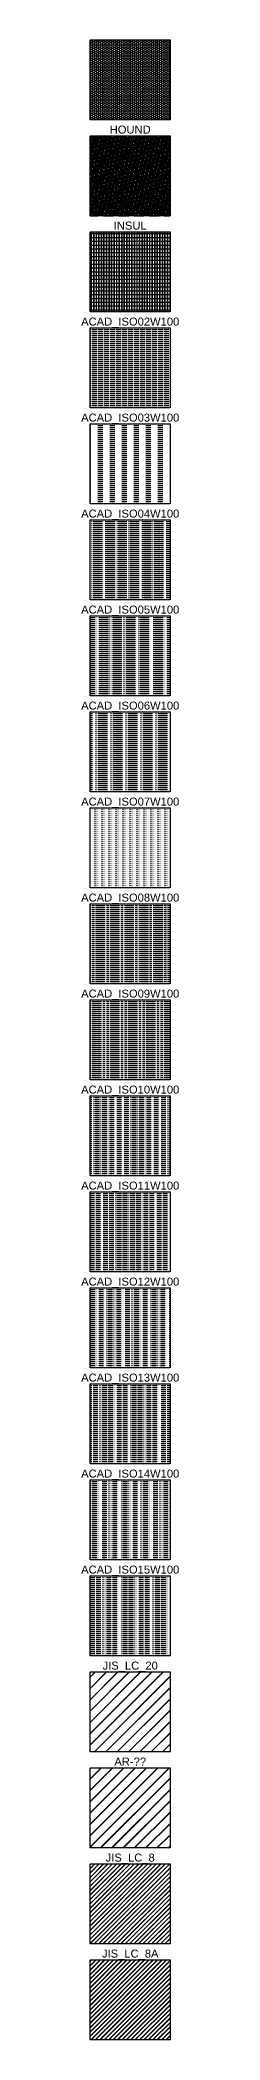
# Model space of a CAD drawing. Header units: millimetres. Extents: x -792 to -548, y -18681 to 1226.
# Drawn here: x -792 to -548, y -13641 to -8641 of the extents above; entities that cross this region are included whole.
import ezdxf
from ezdxf.enums import TextEntityAlignment as Align

# ---------------------------------------------------------------- set-up
doc = ezdxf.new("R2010")
doc.units = ezdxf.units.MM
doc.styles.get("Standard").update_dxf_attribs({"font": 'arial.ttf'})

msp = doc.modelspace()

# ---------------------------------------------------------------- hatches: boundary and pattern name
h = msp.add_hatch()
h.set_pattern_fill('HONEY', color=256)
h.paths.add_polyline_path([(-769.4, -8840.9), (-569.4, -8840.9), (-569.4, -8640.9), (-769.4, -8640.9)])
h = msp.add_hatch()
h.set_pattern_fill('HOUND', color=256)
h.paths.add_polyline_path([(-769.4, -9080.9), (-569.4, -9080.9), (-569.4, -8880.9), (-769.4, -8880.9)])
h = msp.add_hatch()
h.set_pattern_fill('INSUL', color=256)
h.paths.add_polyline_path([(-569.4, -9120.9), (-769.4, -9120.9), (-769.4, -9320.9), (-569.4, -9320.9)])
h = msp.add_hatch()
h.set_pattern_fill('ACAD_ISO02W100', color=256)
h.paths.add_polyline_path([(-769.4, -9560.9), (-569.4, -9560.9), (-569.4, -9360.9), (-769.4, -9360.9)])
h = msp.add_hatch()
h.set_pattern_fill('ACAD_ISO03W100', color=256)
h.paths.add_polyline_path([(-769.4, -9800.9), (-569.4, -9800.9), (-569.4, -9600.9), (-769.4, -9600.9)])
h = msp.add_hatch()
h.set_pattern_fill('ACAD_ISO04W100', color=256)
h.paths.add_polyline_path([(-569.4, -9840.9), (-769.4, -9840.9), (-769.4, -10040.9), (-569.4, -10040.9)])
h = msp.add_hatch()
h.set_pattern_fill('ACAD_ISO05W100', color=256)
h.paths.add_polyline_path([(-769.4, -10280.9), (-569.4, -10280.9), (-569.4, -10080.9), (-769.4, -10080.9)])
h = msp.add_hatch()
h.set_pattern_fill('ACAD_ISO06W100', color=256)
h.paths.add_polyline_path([(-769.4, -10520.9), (-569.4, -10520.9), (-569.4, -10320.9), (-769.4, -10320.9)])
h = msp.add_hatch()
h.set_pattern_fill('ACAD_ISO07W100', color=256)
h.paths.add_polyline_path([(-569.4, -10560.9), (-769.4, -10560.9), (-769.4, -10760.9), (-569.4, -10760.9)])
h = msp.add_hatch()
h.set_pattern_fill('ACAD_ISO08W100', color=256)
h.paths.add_polyline_path([(-769.4, -11000.9), (-569.4, -11000.9), (-569.4, -10800.9), (-769.4, -10800.9)])
h = msp.add_hatch()
h.set_pattern_fill('ACAD_ISO09W100', color=256)
h.paths.add_polyline_path([(-769.4, -11240.9), (-569.4, -11240.9), (-569.4, -11040.9), (-769.4, -11040.9)])
h = msp.add_hatch()
h.set_pattern_fill('ACAD_ISO10W100', color=256)
h.paths.add_polyline_path([(-569.4, -11280.9), (-769.4, -11280.9), (-769.4, -11480.9), (-569.4, -11480.9)])
h = msp.add_hatch()
h.set_pattern_fill('ACAD_ISO11W100', color=256)
h.paths.add_polyline_path([(-769.4, -11720.9), (-569.4, -11720.9), (-569.4, -11520.9), (-769.4, -11520.9)])
h = msp.add_hatch()
h.set_pattern_fill('ACAD_ISO12W100', color=256)
h.paths.add_polyline_path([(-769.4, -11960.9), (-569.4, -11960.9), (-569.4, -11760.9), (-769.4, -11760.9)])
h = msp.add_hatch()
h.set_pattern_fill('ACAD_ISO13W100', color=256)
h.paths.add_polyline_path([(-569.4, -12000.9), (-769.4, -12000.9), (-769.4, -12200.9), (-569.4, -12200.9)])
h = msp.add_hatch()
h.set_pattern_fill('ACAD_ISO14W100', color=256)
h.paths.add_polyline_path([(-769.4, -12440.9), (-569.4, -12440.9), (-569.4, -12240.9), (-769.4, -12240.9)])
h = msp.add_hatch()
h.set_pattern_fill('ACAD_ISO15W100', color=256)
h.paths.add_polyline_path([(-769.4, -12680.9), (-569.4, -12680.9), (-569.4, -12480.9), (-769.4, -12480.9)])
h = msp.add_hatch()
h.set_pattern_fill('JIS_LC_20', color=256)
h.paths.add_polyline_path([(-569.4, -12720.9), (-769.4, -12720.9), (-769.4, -12920.9), (-569.4, -12920.9)])
h = msp.add_hatch()
h.set_pattern_fill('JIS_LC_20A', color=256)
h.paths.add_polyline_path([(-769.4, -13160.9), (-569.4, -13160.9), (-569.4, -12960.9), (-769.4, -12960.9)])
h = msp.add_hatch()
h.set_pattern_fill('JIS_LC_8', color=256)
h.paths.add_polyline_path([(-769.4, -13400.9), (-569.4, -13400.9), (-569.4, -13200.9), (-769.4, -13200.9)])
h = msp.add_hatch()
h.set_pattern_fill('JIS_LC_8A', color=256)
h.paths.add_polyline_path([(-569.4, -13440.9), (-769.4, -13440.9), (-769.4, -13640.9), (-569.4, -13640.9)])

# ---------------------------------------------------------------- linework, layer by layer
for points in [[(-769.4, -8640.9), (-569.4, -8640.9), (-569.4, -8840.9), (-769.4, -8840.9)], [(-769.4, -8880.9), (-569.4, -8880.9), (-569.4, -9080.9), (-769.4, -9080.9)], [(-769.4, -9120.9), (-569.4, -9120.9), (-569.4, -9320.9), (-769.4, -9320.9)], [(-769.4, -9360.9), (-569.4, -9360.9), (-569.4, -9560.9), (-769.4, -9560.9)], [(-769.4, -9600.9), (-569.4, -9600.9), (-569.4, -9800.9), (-769.4, -9800.9)], [(-769.4, -9840.9), (-569.4, -9840.9), (-569.4, -10040.9), (-769.4, -10040.9)], [(-769.4, -10080.9), (-569.4, -10080.9), (-569.4, -10280.9), (-769.4, -10280.9)], [(-769.4, -10320.9), (-569.4, -10320.9), (-569.4, -10520.9), (-769.4, -10520.9)], [(-769.4, -10560.9), (-569.4, -10560.9), (-569.4, -10760.9), (-769.4, -10760.9)], [(-769.4, -10800.9), (-569.4, -10800.9), (-569.4, -11000.9), (-769.4, -11000.9)], [(-769.4, -11040.9), (-569.4, -11040.9), (-569.4, -11240.9), (-769.4, -11240.9)], [(-769.4, -11280.9), (-569.4, -11280.9), (-569.4, -11480.9), (-769.4, -11480.9)], [(-769.4, -11520.9), (-569.4, -11520.9), (-569.4, -11720.9), (-769.4, -11720.9)], [(-769.4, -11760.9), (-569.4, -11760.9), (-569.4, -11960.9), (-769.4, -11960.9)], [(-769.4, -12000.9), (-569.4, -12000.9), (-569.4, -12200.9), (-769.4, -12200.9)], [(-769.4, -12240.9), (-569.4, -12240.9), (-569.4, -12440.9), (-769.4, -12440.9)], [(-769.4, -12480.9), (-569.4, -12480.9), (-569.4, -12680.9), (-769.4, -12680.9)], [(-769.4, -12720.9), (-569.4, -12720.9), (-569.4, -12920.9), (-769.4, -12920.9)], [(-769.4, -12960.9), (-569.4, -12960.9), (-569.4, -13160.9), (-769.4, -13160.9)], [(-769.4, -13200.9), (-569.4, -13200.9), (-569.4, -13400.9), (-769.4, -13400.9)], [(-769.4, -13440.9), (-569.4, -13440.9), (-569.4, -13640.9), (-769.4, -13640.9)]]:
    msp.add_lwpolyline(points, close=True)

# ---------------------------------------------------------------- texts
for s, p in [('HOUND', (-669.4, -8880.9)), ('INSUL', (-669.4, -9120.9)), ('ACAD_ISO02W100', (-669.4, -9360.9)), ('ACAD_ISO03W100', (-669.4, -9600.9)), ('ACAD_ISO04W100', (-669.4, -9840.9)), ('ACAD_ISO05W100', (-669.4, -10080.9)), ('ACAD_ISO06W100', (-669.4, -10320.9)), ('ACAD_ISO07W100', (-669.4, -10560.9)), ('ACAD_ISO08W100', (-669.4, -10800.9)), ('ACAD_ISO09W100', (-669.4, -11040.9)), ('ACAD_ISO10W100', (-669.4, -11280.9)), ('ACAD_ISO11W100', (-669.4, -11520.9)), ('ACAD_ISO12W100', (-669.4, -11760.9)), ('ACAD_ISO13W100', (-669.4, -12000.9)), ('ACAD_ISO14W100', (-669.4, -12240.9)), ('ACAD_ISO15W100', (-669.4, -12480.9)), ('JIS_LC_20', (-669.4, -12720.9)), ('AR-??', (-669.4, -12960.9)), ('JIS_LC_8', (-669.4, -13200.9)), ('JIS_LC_8A', (-669.4, -13440.9))]:
    msp.add_text(s, height=20).set_placement(p, align=Align.BOTTOM_CENTER)

doc.saveas('drawing.dxf')
